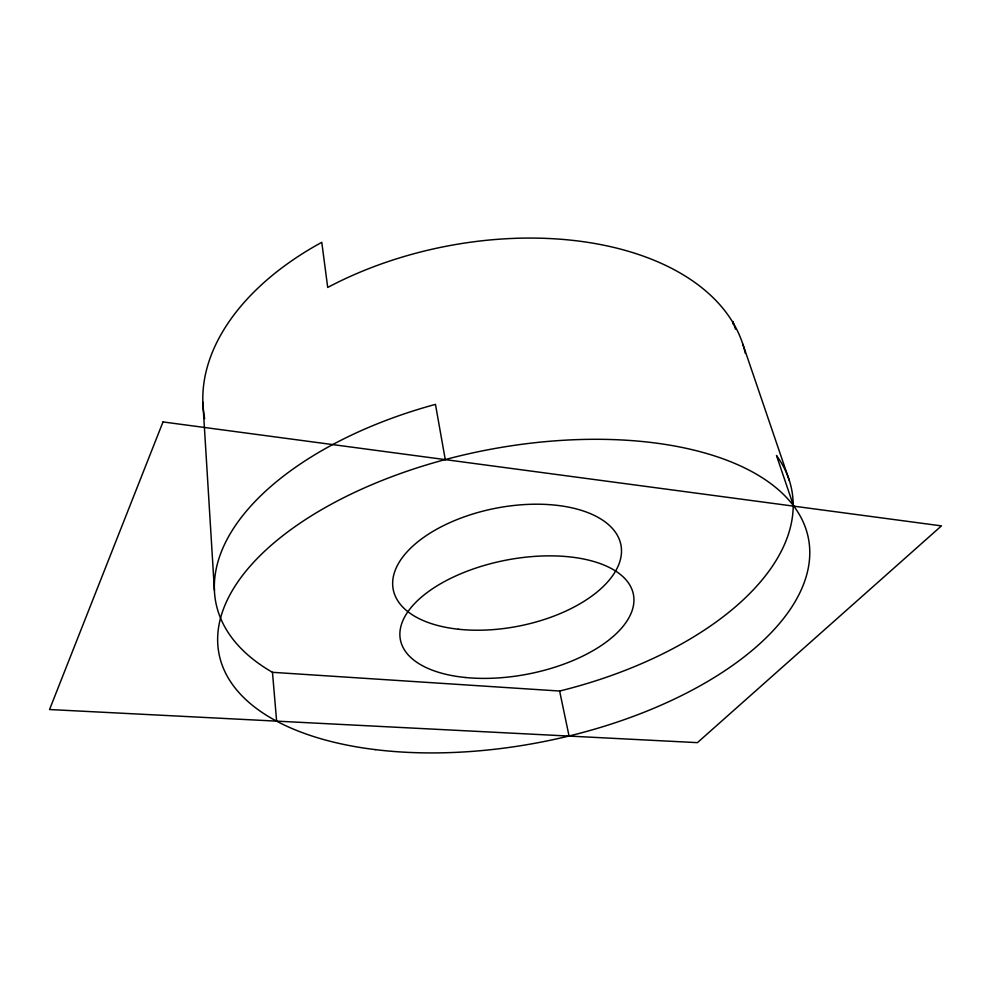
<?xml version="1.0" encoding="UTF-8"?>
<svg xmlns="http://www.w3.org/2000/svg" width="991" height="991" viewBox="0 0 991 991"><rect width="100%" height="100%" fill="white"/><g stroke="black" fill="none" stroke-linecap="round" stroke-linejoin="round"><path stroke-width="1.49" d="M276.625 721.138L272.475 672.319L559.63 691.037A293.398 153.63 -11.1 0 0 776.486 455.513L793.642 506.141M742.841 344.137L789.319 480.486M735.52 329.111L732.931 321.505A268.66 168.594 -11.3 0 1 733.278 324.391M559.63 691.037L569.069 736.09M445.269 459.626L435.458 404.378A293.398 153.63 -11.1 0 0 272.475 672.319M202.858 402.247L214.428 590.388M745.356 353.453A274.445 165.559 -11.2 0 0 327.711 287.44L321.778 242.324A268.66 168.594 -11.3 0 0 204.641 418.623M163.007 421.931L49.55 709.531L697.429 742.643L941.45 525.887L163.007 421.931M375.465 749.642A300.31 148.551 -11.1 0 0 809.585 547.193A300.31 148.551 -11.1 0 0 356.017 491.734A300.31 148.551 -11.1 0 0 375.465 749.642M458.276 629.211A116.009 60.042 -11.1 0 0 621.109 545.991A116.009 60.042 -11.1 0 0 441.85 526.469A116.009 60.042 -11.1 0 0 458.276 629.211M465.436 677.497A118.672 57.986 -11 0 0 633.658 595.913A118.672 57.986 -11 0 0 451.661 577.877A118.672 57.986 -11 0 0 465.436 677.497"/></g></svg>
